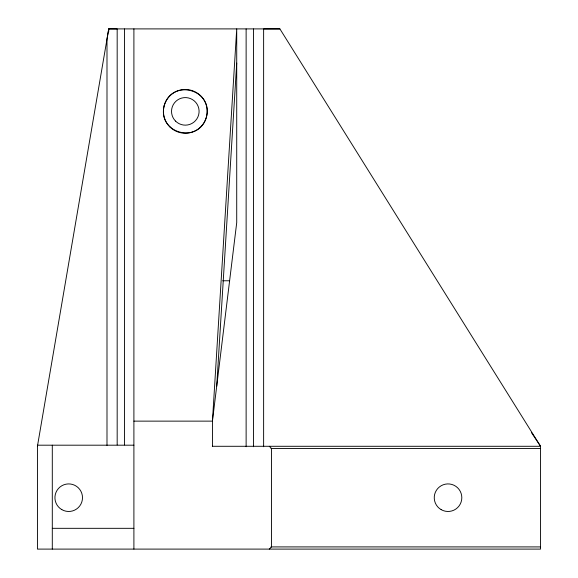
<?xml version="1.0" encoding="UTF-8"?>
<svg xmlns="http://www.w3.org/2000/svg" width="578" height="578" viewBox="0 0 578 578"><rect width="100%" height="100%" fill="white"/><g stroke="black" fill="none" stroke-linecap="round" stroke-linejoin="round"><path stroke-width="0.87" d="M216.721 386.097L236.72 63.096M133.901 445.19L37.433 445.19L37.433 549.1L540.567 549.1L540.567 446.288L279.897 28.9L108.743 28.9L106.995 39.145L106.995 445.385M37.433 446.288L108.743 28.9L117.175 28.929L117.175 444.937M269.312 549.1L271.501 546.911L271.501 448.47L269.312 446.288M279.897 28.9L263.626 28.929L263.626 446.743M222.66 280.771L229.611 280.771M133.901 421.131L212.437 421.131L236.72 222.66L236.72 28.9L212.437 421.131L212.437 446.288M212.314 446.288L540.567 446.288L531.558 432.77M270.966 448.47L540.567 448.47M52.295 528.321L133.901 528.321M270.966 546.911L540.567 546.911M253.439 28.929L253.439 446.743M246.127 28.929L246.127 446.743M133.901 28.9L133.901 549.1M124.494 28.929L124.494 444.937M108.743 28.9L108.743 31.588M52.295 445.19L52.295 549.1M164.181 105.709C157.108 133.395 198.724 144.543 206.44 117.031C213.513 89.344 171.897 78.196 164.181 105.709M175.567 121.113A13.778 13.778 0 0 0 198.622 114.935A13.778 13.778 0 0 0 181.745 98.058A13.778 13.778 0 0 0 175.567 121.113M61.824 509.63A13.778 13.778 0 0 0 82.495 497.694A13.778 13.778 0 0 0 61.824 485.758A13.778 13.778 0 0 0 61.824 509.63M441.144 509.63A13.778 13.778 0 0 0 461.815 497.694A13.778 13.778 0 0 0 441.144 485.758A13.778 13.778 0 0 0 441.144 509.63M169.838 126.842A21.877 21.877 0 0 0 206.44 117.031A21.877 21.877 0 0 0 179.65 90.24A21.877 21.877 0 0 0 169.838 126.842"/></g></svg>
